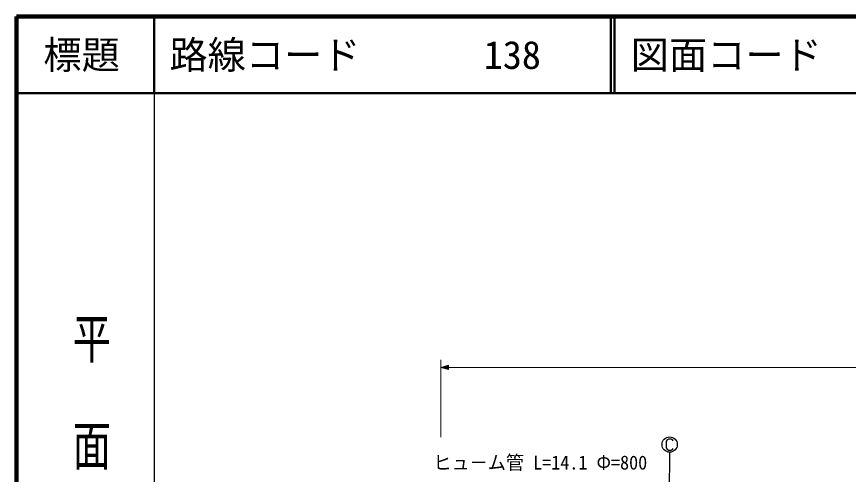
# Model space of a CAD drawing. Units: millimetres, scale not verified. Extents: x 40000 to 680000, y 20000 to 380000.
# Drawn here: x 40000 to 148861, y 320132 to 380000 of the extents above; entities that cross this region are included whole.
import ezdxf
from ezdxf.enums import TextEntityAlignment as Align

# ---------------------------------------------------------------- set-up
doc = ezdxf.new("R2010")
doc.units = ezdxf.units.MM
doc.header["$LTSCALE"] = 1000
for name, color, linetype, lineweight in [('M-BGD-EXST', 7, 'Continuous', 25), ('M-STR-HTXT', 7, 'Continuous', 13), ('M-TTL', 2, 'Continuous', 140), ('M-TTL-BAND', 7, 'Continuous', 25), ('M-TTL-LINE', 7, 'Continuous', 50)]:
    doc.layers.add(name, color=color, linetype=linetype, lineweight=lineweight)
doc.layers.add('M-TTL-TXT', color=7, linetype='Continuous')
doc.styles.add('@ＭＳ ゴシック', font='')
doc.styles.add('ＭＳ ゴシック', font='')
doc.styles.get('@ＭＳ ゴシック').set_extended_font_data('@MS Gothic')
doc.styles.get('ＭＳ ゴシック').set_extended_font_data('MS Gothic')

msp = doc.modelspace()

# ---------------------------------------------------------------- linework, layer by layer
at = {"layer": 'M-BGD-EXST'}
for p, q in [((125151, 324633), (125031, 324473)), ((125031, 324473), (125031, 323593)), ((125311, 324753), (125151, 324633)), ((125671, 324753), (125311, 324753)), ((125831, 324633), (125671, 324753)), ((125911, 324513), (125831, 324633)), ((125031, 323593), (125151, 323433)), ((125151, 323433), (125311, 323313)), ((125671, 323313), (125831, 323393)), ((125831, 323393), (125911, 323513)), ((125471, 323058), (125254, 306255)), ((125311, 323313), (125671, 323313))]:
    msp.add_line(p, q, dxfattribs=at)
msp.add_circle((125471, 324033), 1000, dxfattribs=at)
at = {"layer": 'M-STR-HTXT'}
for p, q in [((95513, 324983), (95513, 335130)), ((95513, 334130), (96513, 334410)), ((95793, 334130), (96473, 334330)), ((95953, 334130), (96433, 334250)), ((96433, 334250), (96433, 334010)), ((96473, 334330), (96473, 333930)), ((96513, 334410), (96513, 333850)), ((96513, 333850), (95513, 334130)), ((95513, 334130), (328061, 334130)), ((96473, 333930), (95793, 334130)), ((96433, 334010), (95953, 334130)), ((96193, 334130), (96393, 334170)), ((96393, 334090), (96193, 334130)), ((96393, 334170), (96393, 334090))]:
    msp.add_line(p, q, dxfattribs=at)
at = {"layer": 'M-TTL'}
for p, q in [((40000, 380000), (40000, 20000)), ((680000, 380000), (40000, 380000))]:
    msp.add_line(p, q, dxfattribs=at)
at = {"layer": 'M-TTL-BAND'}
msp.add_line((58000, 370000), (58000, 20000), dxfattribs=at)
at = {"layer": 'M-TTL-LINE'}
for p, q in [((58000, 380000), (58000, 370000)), ((117750, 380000), (117750, 370000)), ((118250, 380000), (118250, 370000)), ((40000, 370000), (680000, 370000))]:
    msp.add_line(p, q, dxfattribs=at)

# ---------------------------------------------------------------- texts
at = {"layer": 'M-STR-HTXT', "style": 'ＭＳ ゴシック', "width": 0.95}
msp.add_text('ヒュ－ム管 L=14.1 Φ=800', height=1833, dxfattribs=at).set_placement((94539, 320208), align=Align.BOTTOM_LEFT)
at = {"layer": 'M-TTL-BAND', "style": '@ＭＳ ゴシック', "width": 1.4}
msp.add_text('平  面  図', height=3666, rotation=270, dxfattribs=at).set_placement((49777, 306475), align=Align.MIDDLE_RIGHT)
at = {"layer": 'M-TTL-TXT', "style": 'ＭＳ ゴシック'}
msp.add_text('標題', height=3666, dxfattribs=at).set_placement((48500, 375000), align=Align.MIDDLE_CENTER)
for s, p in [('路線コード', (60000, 375000)), ('138', (101142, 375000)), ('図面コード', (120380, 375000))]:
    msp.add_text(s, height=3666, dxfattribs=at).set_placement(p, align=Align.MIDDLE_LEFT)

doc.saveas('drawing.dxf')
